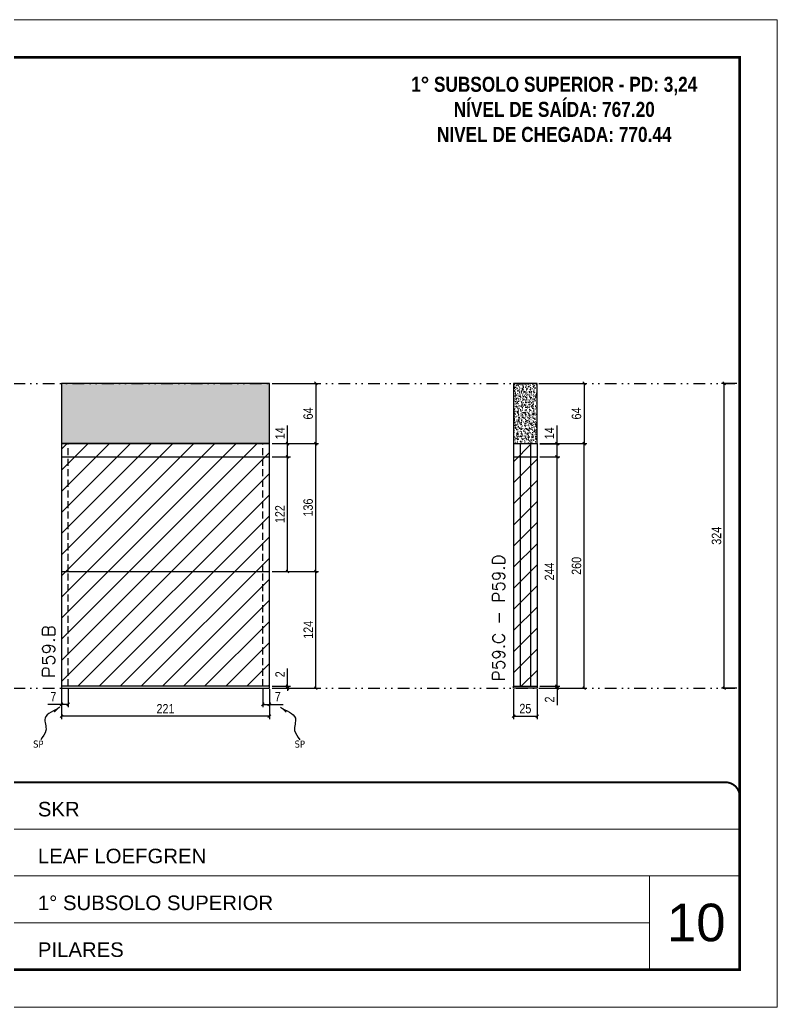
# Model space of a CAD drawing. Extents: x 14400 to 27878, y -21631 to 6985.
# Drawn here: x 16691 to 17497, y 3638 to 4688 of the extents above; entities that cross this region are included whole.
import ezdxf

# ---------------------------------------------------------------- set-up
doc = ezdxf.new("R2010")
doc.units = 0
for name, pattern in [('CONTINUO', [0]), ('DASHED', [0.75, 0.5, -0.25]), ('DIVIDE2', [0.625, 0.25, -0.125, 0, -0.125, 0, -0.125]), ('HIDDEN', [0.375, 0.25, -0.125])]:
    doc.linetypes.add(name, pattern=pattern)
for name, color, linetype, lineweight in [('CARIMBO', 255, 'Continuous', 9), ('Folhas', 255, 'Continuous', 9), ('Hachura', 251, 'Continuous', 9), ('SARRAFO DE PRESSAO', 251, 'DASHED', 9), ('Texto Seção', 7, 'Continuous', 15)]:
    doc.layers.add(name, color=color, linetype=linetype, lineweight=lineweight)
for name, color, linetype in [('COTA', 241, 'Continuous'), ('NOMENCLATURA', 7, 'Continuous'), ('Nível', 160, 'Continuous'), ('Painéis', 200, 'Continuous'), ('SARR_2.2x7', 40, 'Continuous'), ('Sarrafo de Pressão', 42, 'HIDDEN'), ('texto', 7, 'Continuous')]:
    doc.layers.add(name, color=color, linetype=linetype)
doc.styles.add('ARIAL', font='arial.ttf')
doc.styles.add('COTA TECNICA', font='techl___.ttf', dxfattribs={"height": 10})
doc.styles.add('COTA TECNICA-50', font='techl___.ttf', dxfattribs={"height": 10})
doc.styles.add('REGUA-120', font='ROMANS.shx', dxfattribs={"height": 15})
doc.styles.add('ROMANC', font='techb___.ttf', dxfattribs={"height": 2.5})
doc.styles.get("Standard").update_dxf_attribs({"font": 'arial.ttf'})
doc.dimstyles.new('COTA PAINEL-50', dxfattribs={"dimtxt": 10, "dimasz": 3, "dimexe": 3, "dimexo": 3, "dimgap": 3, "dimtad": 1, "dimdec": 1, "dimzin": 12, "dimdsep": 46, "dimtxsty": 'COTA TECNICA-50', "dimblk1": 'OBLIQUE', "dimblk2": 'OBLIQUE', "dimsah": 1, "dimcen": 0.9, "dimclrd": 4, "dimclre": 4, "dimclrt": 240, "dimadec": 1, "dimazin": 3, "dimtfac": 1, "dimtdec": 1, "dimtmove": 0, "dimatfit": 3, "dimfxl": 1, "dimtolj": 1, "dimtzin": 12, "dimarcsym": 0})
doc.dimstyles.new('PAINEL', dxfattribs={"dimtxt": 10, "dimasz": 3, "dimexe": 3, "dimexo": 3, "dimgap": 3, "dimtad": 1, "dimdec": 1, "dimzin": 12, "dimdsep": 46, "dimtxsty": 'COTA TECNICA', "dimblk1": 'OBLIQUE', "dimblk2": 'OBLIQUE', "dimsah": 1, "dimcen": 0.9, "dimclrd": 4, "dimclre": 4, "dimclrt": 240, "dimadec": 1, "dimazin": 3, "dimtfac": 1, "dimtdec": 1, "dimtmove": 0, "dimatfit": 3, "dimfxl": 1, "dimtolj": 1, "dimtzin": 12, "dimarcsym": 0})
doc.dimstyles.get("Standard").update_dxf_attribs({"dimtxt": 0.18, "dimasz": 0.18, "dimexe": 0.18, "dimexo": 0.0625, "dimgap": 0.09, "dimtad": 0, "dimtih": 1, "dimtoh": 1, "dimdec": 4, "dimzin": 0, "dimdsep": 46, "dimtxsty": 'Standard', "dimcen": 0.09, "dimadec": 0, "dimazin": 0, "dimtfac": 1, "dimtdec": 4, "dimtofl": 0, "dimtmove": 0, "dimatfit": 3, "dimfxl": 1, "dimtolj": 1, "dimtzin": 0, "dimarcsym": 0})

# ---------------------------------------------------------------- blocks, each defined once
blk = doc.blocks.new('9999999999')
at = {"color": 30, "linetype": 'CONTINUO'}
for p, q in [((98564.6, 34379.6), (99584, 34379.6)), ((98564.6, 34329.8), (99488, 34329.8)), ((99584, 34329.8), (99488, 34329.8)), ((99488, 34329.8), (99488, 34230.2)), ((98564.6, 34280), (99488, 34280))]:
    blk.add_line(p, q, dxfattribs=at)
at = {"color": 30, "linetype": 'CONTINUO', "const_width": 2}
blk.add_lwpolyline([(99584, 34230.2), (99584, 34414.4, 0.414214), (99569, 34429.4), (98229, 34429.4, 0.414214), (98214, 34414.4), (98214, 34245.2, 0.414214), (98229, 34230.2), (99584, 34230.2)], format="xyb", dxfattribs=at)
at = {"layer": 'Folhas'}
blk.add_lwpolyline([(98139, 34190.2), (99624, 34190.2), (99624, 35240.2), (98139, 35240.2)], close=True, dxfattribs=at)
at = {"layer": 'Folhas', "color": 30, "const_width": 3}
blk.add_lwpolyline([(98214, 34230.2), (99584, 34230.2), (99584, 35200.2), (98214, 35200.2)], close=True, dxfattribs=at)
at = {"color": 7, "linetype": 'Continuous', "ltscale": 5, "style": 'ARIAL'}
for s, height, p in [('SKR', 15.48, (98837.7, 34393.1)), ('LEAF LOEFGREN', 15.483, (98837.7, 34343.3)), ('1° SUBSOLO SUPERIOR', 15.483, (98837.7, 34293.5)), ('PILARES', 15.48, (98837.7, 34243.7))]:
    blk.add_text(s, height=height, dxfattribs=at).set_placement(p)
blk = doc.blocks.new('_Oblique')
at = {"color": 0, "linetype": 'ByBlock', "lineweight": -2}
blk.add_line((-0.5, -0.5), (0.5, 0.5), dxfattribs=at)
blk = doc.blocks.new('*D2464')
at = {"layer": 'COTA', "color": 4, "lineweight": -2, "transparency": 16777216}
for p, q in [((17216.6, 3975.9), (17216.6, 3944)), ((17241.6, 3975.9), (17241.6, 3944)), ((17216.6, 3947), (17241.6, 3947))]:
    blk.add_line(p, q, dxfattribs=at)
at = {"layer": 'Defpoints', "color": 0, "transparency": 16777216}
for p in [(17216.6, 3978.9), (17241.6, 3978.9), (17241.6, 3947)]:
    blk.add_point(p, dxfattribs=at)
at = {"layer": 'COTA', "color": 4, "lineweight": -2, "transparency": 16777216, "xscale": 3, "yscale": 3, "zscale": 3, "rotation": 180}
blk.add_blockref('_Oblique', (17216.6, 3947), dxfattribs=at)
at = {"layer": 'COTA', "color": 4, "lineweight": -2, "transparency": 16777216, "xscale": 3, "yscale": 3, "zscale": 3}
blk.add_blockref('_Oblique', (17241.6, 3947), dxfattribs=at)
at = {"layer": 'COTA', "color": 240, "transparency": 16777216, "insert": (17229.1, 3955.1), "char_height": 10, "attachment_point": 5, "style": 'COTA TECNICA'}
blk.add_mtext('\\A1;25', dxfattribs=at)
blk = doc.blocks.new('*D2465')
at = {"layer": 'COTA', "color": 4, "lineweight": -2, "transparency": 16777216}
for p, q in [((17262.8, 3978.9), (17262.8, 3981.9)), ((17244.6, 3978.9), (17265.8, 3978.9)), ((17244.6, 3976.9), (17265.8, 3976.9)), ((17262.8, 3978.9), (17262.8, 3976.9)), ((17262.8, 3976.9), (17262.8, 3958.7))]:
    blk.add_line(p, q, dxfattribs=at)
at = {"layer": 'Defpoints', "color": 0, "transparency": 16777216}
for p in [(17241.6, 3978.9), (17241.6, 3976.9), (17262.8, 3978.9)]:
    blk.add_point(p, dxfattribs=at)
at = {"layer": 'COTA', "color": 4, "lineweight": -2, "transparency": 16777216, "xscale": 3, "yscale": 3, "zscale": 3}
for p, rotation in [((17262.8, 3978.9), 270), ((17262.8, 3976.9), 90)]:
    blk.add_blockref('_Oblique', p, dxfattribs=dict(at, rotation=rotation))
at = {"layer": 'COTA', "color": 240, "transparency": 16777216, "insert": (17254.8, 3964.8), "char_height": 10, "attachment_point": 5, "rotation": 90, "style": 'COTA TECNICA-50'}
blk.add_mtext('\\A1;2', dxfattribs=at)
blk = doc.blocks.new('*D2466')
at = {"layer": 'COTA', "color": 4, "lineweight": -2, "transparency": 16777216}
for p, q in [((17244.6, 4236.9), (17294.6, 4236.9)), ((17291.6, 3976.9), (17291.6, 4236.9)), ((17244.6, 3976.9), (17294.6, 3976.9))]:
    blk.add_line(p, q, dxfattribs=at)
at = {"layer": 'Defpoints', "color": 0, "transparency": 16777216}
for p in [(17241.6, 4236.9), (17291.6, 4236.9), (17241.6, 3976.9)]:
    blk.add_point(p, dxfattribs=at)
at = {"layer": 'COTA', "color": 4, "lineweight": -2, "transparency": 16777216, "xscale": 3, "yscale": 3, "zscale": 3}
for p, rotation in [((17291.6, 4236.9), 90), ((17291.6, 3976.9), 270)]:
    blk.add_blockref('_Oblique', p, dxfattribs=dict(at, rotation=rotation))
at = {"layer": 'COTA', "color": 240, "transparency": 16777216, "insert": (17283.5, 4106.9), "char_height": 10, "attachment_point": 5, "rotation": 90, "style": 'COTA TECNICA-50'}
blk.add_mtext('\\A1;260', dxfattribs=at)
blk = doc.blocks.new('*D2467')
at = {"layer": 'COTA', "color": 4, "lineweight": -2, "transparency": 16777216}
for p, q in [((16735.9, 3975.9), (16735.9, 3944)), ((16956.9, 3975.9), (16956.9, 3944)), ((16956.9, 3947), (16735.9, 3947))]:
    blk.add_line(p, q, dxfattribs=at)
at = {"layer": 'Defpoints', "color": 0, "transparency": 16777216}
for p in [(16735.9, 3978.9), (16956.9, 3978.9), (16735.9, 3947)]:
    blk.add_point(p, dxfattribs=at)
at = {"layer": 'COTA', "color": 4, "lineweight": -2, "transparency": 16777216, "xscale": 3, "yscale": 3, "zscale": 3, "rotation": 180}
blk.add_blockref('_Oblique', (16735.9, 3947), dxfattribs=at)
at = {"layer": 'COTA', "color": 4, "lineweight": -2, "transparency": 16777216, "xscale": 3, "yscale": 3, "zscale": 3}
blk.add_blockref('_Oblique', (16956.9, 3947), dxfattribs=at)
at = {"layer": 'COTA', "color": 240, "transparency": 16777216, "insert": (16846.4, 3955), "char_height": 10, "attachment_point": 5, "style": 'COTA TECNICA'}
blk.add_mtext('\\A1;221', dxfattribs=at)
blk = doc.blocks.new('*D2468')
at = {"layer": 'COTA', "color": 4, "lineweight": -2, "transparency": 16777216}
for p, q in [((16949.9, 3975.9), (16949.9, 3956.6)), ((16956.9, 3973.9), (16956.9, 3956.6)), ((16949.9, 3959.6), (16956.9, 3959.6)), ((16956.9, 3959.6), (16971.7, 3959.6))]:
    blk.add_line(p, q, dxfattribs=at)
at = {"layer": 'Defpoints', "color": 0, "transparency": 16777216}
for p in [(16949.9, 3978.9), (16956.9, 3976.9), (16956.9, 3959.6)]:
    blk.add_point(p, dxfattribs=at)
at = {"layer": 'COTA', "color": 4, "lineweight": -2, "transparency": 16777216, "xscale": 3, "yscale": 3, "zscale": 3, "rotation": 180}
blk.add_blockref('_Oblique', (16949.9, 3959.6), dxfattribs=at)
at = {"layer": 'COTA', "color": 4, "lineweight": -2, "transparency": 16777216, "xscale": 3, "yscale": 3, "zscale": 3}
blk.add_blockref('_Oblique', (16956.9, 3959.6), dxfattribs=at)
at = {"layer": 'COTA', "color": 240, "transparency": 16777216, "insert": (16965.8, 3967.7), "char_height": 10, "attachment_point": 5, "style": 'COTA TECNICA-50'}
blk.add_mtext('\\A1;7', dxfattribs=at)
blk = doc.blocks.new('*D2469')
at = {"layer": 'COTA', "color": 4, "lineweight": -2, "transparency": 16777216}
for p, q in [((16735.9, 3973.9), (16735.9, 3956.6)), ((16742.9, 3975.9), (16742.9, 3956.6)), ((16735.9, 3959.6), (16721.2, 3959.6)), ((16742.9, 3959.6), (16735.9, 3959.6))]:
    blk.add_line(p, q, dxfattribs=at)
at = {"layer": 'Defpoints', "color": 0, "transparency": 16777216}
for p in [(16735.9, 3976.9), (16742.9, 3978.9), (16735.9, 3959.6)]:
    blk.add_point(p, dxfattribs=at)
at = {"layer": 'COTA', "color": 4, "lineweight": -2, "transparency": 16777216, "xscale": 3, "yscale": 3, "zscale": 3, "rotation": 180}
blk.add_blockref('_Oblique', (16735.9, 3959.6), dxfattribs=at)
at = {"layer": 'COTA', "color": 4, "lineweight": -2, "transparency": 16777216, "xscale": 3, "yscale": 3, "zscale": 3}
blk.add_blockref('_Oblique', (16742.9, 3959.6), dxfattribs=at)
at = {"layer": 'COTA', "color": 240, "transparency": 16777216, "insert": (16727.1, 3967.7), "char_height": 10, "attachment_point": 5, "style": 'COTA TECNICA-50'}
blk.add_mtext('\\A1;7', dxfattribs=at)
blk = doc.blocks.new('*D2470')
at = {"layer": 'COTA', "color": 4, "lineweight": -2, "transparency": 16777216}
for p, q in [((16976.2, 3978.9), (16976.2, 3997.7)), ((16959.9, 3978.9), (16979.2, 3978.9)), ((16959.9, 3976.9), (16979.2, 3976.9)), ((16976.2, 3976.9), (16976.2, 3978.9)), ((16976.2, 3976.9), (16976.2, 3973.9))]:
    blk.add_line(p, q, dxfattribs=at)
at = {"layer": 'Defpoints', "color": 0, "transparency": 16777216}
for p in [(16956.9, 3978.9), (16956.9, 3976.9), (16976.2, 3976.9)]:
    blk.add_point(p, dxfattribs=at)
at = {"layer": 'COTA', "color": 4, "lineweight": -2, "transparency": 16777216, "xscale": 3, "yscale": 3, "zscale": 3}
for p, rotation in [((16976.2, 3978.9), 270), ((16976.2, 3976.9), 90)]:
    blk.add_blockref('_Oblique', p, dxfattribs=dict(at, rotation=rotation))
at = {"layer": 'COTA', "color": 240, "transparency": 16777216, "insert": (16968.2, 3991.6), "char_height": 10, "attachment_point": 5, "rotation": 90, "style": 'COTA TECNICA-50'}
blk.add_mtext('\\A1;2', dxfattribs=at)
blk = doc.blocks.new('*D2471')
at = {"layer": 'COTA', "color": 4, "lineweight": -2, "transparency": 16777216}
for p, q in [((16959.9, 4236.9), (17009.3, 4236.9)), ((17006.3, 4100.9), (17006.3, 4236.9)), ((16959.9, 4100.9), (17009.3, 4100.9))]:
    blk.add_line(p, q, dxfattribs=at)
at = {"layer": 'Defpoints', "color": 0, "transparency": 16777216}
for p in [(16956.9, 4236.9), (17006.3, 4236.9), (16956.9, 4100.9)]:
    blk.add_point(p, dxfattribs=at)
at = {"layer": 'COTA', "color": 4, "lineweight": -2, "transparency": 16777216, "xscale": 3, "yscale": 3, "zscale": 3}
for p, rotation in [((17006.3, 4236.9), 90), ((17006.3, 4100.9), 270)]:
    blk.add_blockref('_Oblique', p, dxfattribs=dict(at, rotation=rotation))
at = {"layer": 'COTA', "color": 240, "transparency": 16777216, "insert": (16998.1, 4168.9), "char_height": 10, "attachment_point": 5, "rotation": 90, "style": 'COTA TECNICA-50'}
blk.add_mtext('\\A1;136', dxfattribs=at)
blk = doc.blocks.new('*D2474')
at = {"layer": 'COTA', "color": 4, "linetype": 'ByBlock', "lineweight": -2, "transparency": 16777216}
for p, q in [((16959.9, 4100.9), (17009.3, 4100.9)), ((17006.3, 3976.9), (17006.3, 4100.9)), ((16959.9, 3976.9), (17009.3, 3976.9))]:
    blk.add_line(p, q, dxfattribs=at)
at = {"layer": 'Defpoints', "color": 0, "linetype": 'ByBlock', "transparency": 16777216}
for p in [(16956.9, 4100.9), (17006.3, 4100.9), (16956.9, 3976.9)]:
    blk.add_point(p, dxfattribs=at)
at = {"layer": 'COTA', "color": 4, "linetype": 'ByBlock', "lineweight": -2, "transparency": 16777216, "xscale": 3, "yscale": 3, "zscale": 3}
for p, rotation in [((17006.3, 4100.9), 90), ((17006.3, 3976.9), 270)]:
    blk.add_blockref('_Oblique', p, dxfattribs=dict(at, rotation=rotation))
at = {"layer": 'COTA', "color": 240, "linetype": 'ByBlock', "transparency": 16777216, "insert": (16998.2, 4038.9), "char_height": 10, "attachment_point": 5, "rotation": 90, "style": 'COTA TECNICA'}
blk.add_mtext('\\A1;124', dxfattribs=at)
blk = doc.blocks.new('*D2475')
at = {"layer": 'COTA', "color": 4, "linetype": 'ByBlock', "lineweight": -2, "transparency": 16777216}
for p, q in [((16959.9, 4100.9), (17009.3, 4100.9)), ((17006.3, 3976.9), (17006.3, 4100.9)), ((16959.9, 3976.9), (17009.3, 3976.9))]:
    blk.add_line(p, q, dxfattribs=at)
at = {"layer": 'Defpoints', "color": 0, "linetype": 'ByBlock', "transparency": 16777216}
for p in [(16956.9, 4100.9), (17006.3, 4100.9), (16956.9, 3976.9)]:
    blk.add_point(p, dxfattribs=at)
at = {"layer": 'COTA', "color": 4, "linetype": 'ByBlock', "lineweight": -2, "transparency": 16777216, "xscale": 3, "yscale": 3, "zscale": 3}
for p, rotation in [((17006.3, 4100.9), 90), ((17006.3, 3976.9), 270)]:
    blk.add_blockref('_Oblique', p, dxfattribs=dict(at, rotation=rotation))
at = {"layer": 'COTA', "color": 240, "linetype": 'ByBlock', "transparency": 16777216, "insert": (16998.2, 4038.9), "char_height": 10, "attachment_point": 5, "rotation": 90, "style": 'COTA TECNICA'}
blk.add_mtext('\\A1;124', dxfattribs=at)
blk = doc.blocks.new('*D2476')
at = {"layer": 'COTA', "color": 4, "lineweight": -2, "transparency": 16777216}
for p, q in [((16959.9, 4300.9), (17009.3, 4300.9)), ((17006.3, 4300.9), (17006.3, 4236.9)), ((16959.9, 4236.9), (17009.3, 4236.9))]:
    blk.add_line(p, q, dxfattribs=at)
at = {"layer": 'Defpoints', "color": 0, "transparency": 16777216}
for p in [(16956.9, 4300.9), (16956.9, 4236.9), (17006.3, 4236.9)]:
    blk.add_point(p, dxfattribs=at)
at = {"layer": 'COTA', "color": 4, "lineweight": -2, "transparency": 16777216, "xscale": 3, "yscale": 3, "zscale": 3}
for p, rotation in [((17006.3, 4300.9), 90), ((17006.3, 4236.9), 270)]:
    blk.add_blockref('_Oblique', p, dxfattribs=dict(at, rotation=rotation))
at = {"layer": 'COTA', "color": 240, "transparency": 16777216, "insert": (16998.2, 4268.9), "char_height": 10, "attachment_point": 5, "rotation": 90, "style": 'COTA TECNICA'}
blk.add_mtext('\\A1;64', dxfattribs=at)
blk = doc.blocks.new('*D2477')
at = {"layer": 'COTA', "color": 4, "lineweight": -2, "transparency": 16777216}
for p, q in [((17244.6, 4300.9), (17294.6, 4300.9)), ((17291.6, 4300.9), (17291.6, 4236.9)), ((17244.6, 4236.9), (17294.6, 4236.9))]:
    blk.add_line(p, q, dxfattribs=at)
at = {"layer": 'Defpoints', "color": 0, "transparency": 16777216}
for p in [(17241.6, 4300.9), (17241.6, 4236.9), (17291.6, 4236.9)]:
    blk.add_point(p, dxfattribs=at)
at = {"layer": 'COTA', "color": 4, "lineweight": -2, "transparency": 16777216, "xscale": 3, "yscale": 3, "zscale": 3}
for p, rotation in [((17291.6, 4300.9), 90), ((17291.6, 4236.9), 270)]:
    blk.add_blockref('_Oblique', p, dxfattribs=dict(at, rotation=rotation))
at = {"layer": 'COTA', "color": 240, "transparency": 16777216, "insert": (17283.5, 4268.9), "char_height": 10, "attachment_point": 5, "rotation": 90, "style": 'COTA TECNICA'}
blk.add_mtext('\\A1;64', dxfattribs=at)
blk = doc.blocks.new('*D4548')
at = {"layer": 'COTA', "color": 4, "lineweight": -2, "transparency": 16777216}
for p, q in [((17454, 4300.9), (17437.6, 4300.9)), ((17440.6, 3976.9), (17440.6, 4300.9)), ((17454, 3976.9), (17437.6, 3976.9))]:
    blk.add_line(p, q, dxfattribs=at)
at = {"layer": 'Defpoints', "color": 0, "transparency": 16777216}
for p in [(17440.6, 4300.9), (17457, 4300.9), (17457, 3976.9)]:
    blk.add_point(p, dxfattribs=at)
at = {"layer": 'COTA', "color": 4, "lineweight": -2, "transparency": 16777216, "xscale": 3, "yscale": 3, "zscale": 3}
for p, rotation in [((17440.6, 4300.9), 90), ((17440.6, 3976.9), 270)]:
    blk.add_blockref('_Oblique', p, dxfattribs=dict(at, rotation=rotation))
at = {"layer": 'COTA', "color": 240, "transparency": 16777216, "insert": (17432.4, 4138.9), "char_height": 10, "attachment_point": 5, "rotation": 90, "style": 'COTA TECNICA'}
blk.add_mtext('\\A1;324', dxfattribs=at)
blk = doc.blocks.new('*D4550')
at = {"layer": 'COTA', "color": 4, "lineweight": -2, "transparency": 16777216}
for p, q in [((16959.9, 4222.9), (16979.2, 4222.9)), ((16976.2, 4100.9), (16976.2, 4222.9)), ((16959.9, 4100.9), (16979.2, 4100.9))]:
    blk.add_line(p, q, dxfattribs=at)
at = {"layer": 'Defpoints', "color": 0, "transparency": 16777216}
for p in [(16956.9, 4222.9), (16976.2, 4222.9), (16956.9, 4100.9)]:
    blk.add_point(p, dxfattribs=at)
at = {"layer": 'COTA', "color": 4, "lineweight": -2, "transparency": 16777216, "xscale": 3, "yscale": 3, "zscale": 3}
for p, rotation in [((16976.2, 4222.9), 90), ((16976.2, 4100.9), 270)]:
    blk.add_blockref('_Oblique', p, dxfattribs=dict(at, rotation=rotation))
at = {"layer": 'COTA', "color": 240, "transparency": 16777216, "insert": (16968.1, 4161.9), "char_height": 10, "attachment_point": 5, "rotation": 90, "style": 'COTA TECNICA'}
blk.add_mtext('\\A1;122', dxfattribs=at)
blk = doc.blocks.new('*D4551')
at = {"layer": 'COTA', "color": 4, "lineweight": -2, "transparency": 16777216}
for p, q in [((16976.2, 4236.9), (16976.2, 4256)), ((16959.9, 4236.9), (16979.2, 4236.9)), ((16976.2, 4222.9), (16976.2, 4236.9)), ((16959.9, 4222.9), (16979.2, 4222.9))]:
    blk.add_line(p, q, dxfattribs=at)
at = {"layer": 'Defpoints', "color": 0, "transparency": 16777216}
for p in [(16956.9, 4236.9), (16976.2, 4236.9), (16956.9, 4222.9)]:
    blk.add_point(p, dxfattribs=at)
at = {"layer": 'COTA', "color": 4, "lineweight": -2, "transparency": 16777216, "xscale": 3, "yscale": 3, "zscale": 3}
for p, rotation in [((16976.2, 4236.9), 90), ((16976.2, 4222.9), 270)]:
    blk.add_blockref('_Oblique', p, dxfattribs=dict(at, rotation=rotation))
at = {"layer": 'COTA', "color": 240, "transparency": 16777216, "insert": (16968.1, 4247.9), "char_height": 10, "attachment_point": 5, "rotation": 90, "style": 'COTA TECNICA'}
blk.add_mtext('\\A1;14', dxfattribs=at)
blk = doc.blocks.new('*D4552')
at = {"layer": 'COTA', "color": 4, "lineweight": -2, "transparency": 16777216}
for p, q in [((17244.6, 4222.9), (17265.8, 4222.9)), ((17262.8, 3978.9), (17262.8, 4222.9)), ((17244.6, 3978.9), (17265.8, 3978.9))]:
    blk.add_line(p, q, dxfattribs=at)
at = {"layer": 'Defpoints', "color": 0, "transparency": 16777216}
for p in [(17241.6, 4222.9), (17262.8, 4222.9), (17241.6, 3978.9)]:
    blk.add_point(p, dxfattribs=at)
at = {"layer": 'COTA', "color": 4, "lineweight": -2, "transparency": 16777216, "xscale": 3, "yscale": 3, "zscale": 3}
for p, rotation in [((17262.8, 4222.9), 90), ((17262.8, 3978.9), 270)]:
    blk.add_blockref('_Oblique', p, dxfattribs=dict(at, rotation=rotation))
at = {"layer": 'COTA', "color": 240, "transparency": 16777216, "insert": (17254.7, 4100.9), "char_height": 10, "attachment_point": 5, "rotation": 90, "style": 'COTA TECNICA'}
blk.add_mtext('\\A1;244', dxfattribs=at)
blk = doc.blocks.new('*D4553')
at = {"layer": 'COTA', "color": 4, "lineweight": -2, "transparency": 16777216}
for p, q in [((17262.8, 4236.8), (17262.8, 4256)), ((17244.6, 4236.8), (17265.8, 4236.8)), ((17262.8, 4222.9), (17262.8, 4236.8)), ((17244.6, 4222.9), (17265.8, 4222.9))]:
    blk.add_line(p, q, dxfattribs=at)
at = {"layer": 'Defpoints', "color": 0, "transparency": 16777216}
for p in [(17241.6, 4236.8), (17262.8, 4236.8), (17241.6, 4222.9)]:
    blk.add_point(p, dxfattribs=at)
at = {"layer": 'COTA', "color": 4, "lineweight": -2, "transparency": 16777216, "xscale": 3, "yscale": 3, "zscale": 3}
for p, rotation in [((17262.8, 4236.8), 90), ((17262.8, 4222.9), 270)]:
    blk.add_blockref('_Oblique', p, dxfattribs=dict(at, rotation=rotation))
at = {"layer": 'COTA', "color": 240, "transparency": 16777216, "insert": (17254.7, 4247.9), "char_height": 10, "attachment_point": 5, "rotation": 90, "style": 'COTA TECNICA'}
blk.add_mtext('\\A1;14', dxfattribs=at)

msp = doc.modelspace()

# ---------------------------------------------------------------- hatches: boundary and pattern name
at = {"layer": 'COTA'}
h = msp.add_hatch(dxfattribs=at)
h.set_pattern_fill('AR-CONC', color=256, scale=0.03)
h.set_pattern_definition([(50, (1598.5, -36), (5.4655401, -0.4781726), [0.5715, -6.2865]), (355, (1598.5, -36), (-1.0573026, 5.7317054), [0.4572, -5.0292175]), (100.451445, (1598.9555, -36.04), (4.4082374, 5.2535326), [0.4857003, -5.3427073]), (46.1842, (1598.5, -34.476), (8.1323712, -1.2612698), [0.85725, -9.42975]), (96.63556, (1599.178, -34.581), (7.122124, 7.4227837), [0.7285507, -8.0140682]), (351.18415, (1598.5, -34.476), (7.122124, 7.4227837), [0.685799, -7.543792]), (21, (1599.262, -34.857), (4.5484317, -3.067956), [0.5715, -6.2865]), (326, (1599.262, -34.857), (1.8540609, 5.525639), [0.4572, -5.0292]), (71.451445, (1599.641, -35.1127), (6.4024926, 2.457683), [0.4857003, -5.3426981]), (37.5, (1598.5, -36), (0.0926581, 2.53665117), [0, -4.96824, 0, -5.1054, 0, -5.04825]), (7.5, (1598.5, -36), (2.00458988, 3.00541724), [0, -2.91084, 0, -4.85394, 0, -1.92405]), (327.5, (1596.8007, -36), (4.06771786, -0.17186232), [0, -1.905, 0, -5.9436, 0, -7.8867]), (317.5, (1596.0387, -36), (4.44387544, 0.7627947), [0, -2.4765, 0, -3.94716, 0, -5.6007])])
h.paths.add_polyline_path([(16735.95, 4300.86), (16735.95, 4236.86), (16956.95, 4236.86), (16956.95, 4300.86)])
h = msp.add_hatch(dxfattribs=at)
h.set_pattern_fill('AR-CONC', color=256, scale=0.03)
h.set_pattern_definition([(50, (1598.5, -36), (5.4655401, -0.4781726), [0.5715, -6.2865]), (355, (1598.5, -36), (-1.0573026, 5.7317054), [0.4572, -5.0292175]), (100.451445, (1598.9555, -36.04), (4.4082374, 5.2535326), [0.4857003, -5.3427073]), (46.1842, (1598.5, -34.476), (8.1323712, -1.2612698), [0.85725, -9.42975]), (96.63556, (1599.178, -34.581), (7.122124, 7.4227837), [0.7285507, -8.0140682]), (351.18415, (1598.5, -34.476), (7.122124, 7.4227837), [0.685799, -7.543792]), (21, (1599.262, -34.857), (4.5484317, -3.067956), [0.5715, -6.2865]), (326, (1599.262, -34.857), (1.8540609, 5.525639), [0.4572, -5.0292]), (71.451445, (1599.641, -35.1127), (6.4024926, 2.457683), [0.4857003, -5.3426981]), (37.5, (1598.5, -36), (0.0926581, 2.53665117), [0, -4.96824, 0, -5.1054, 0, -5.04825]), (7.5, (1598.5, -36), (2.00458988, 3.00541724), [0, -2.91084, 0, -4.85394, 0, -1.92405]), (327.5, (1596.8007, -36), (4.06771786, -0.17186232), [0, -1.905, 0, -5.9436, 0, -7.8867]), (317.5, (1596.0387, -36), (4.44387544, 0.7627947), [0, -2.4765, 0, -3.94716, 0, -5.6007])])
h.paths.add_polyline_path([(17241.59, 4300.86), (17216.59, 4300.86), (17216.59, 4236.86), (17241.59, 4236.86)])
at = {"layer": 'Hachura'}
h = msp.add_hatch(dxfattribs=at)
h.set_pattern_fill('ANSI31', color=256, scale=5)
h.paths.add_polyline_path([(16481.09, 4288.86), (16294.09, 4288.86), (16294.09, 4236.86), (16260.09, 4236.86), (16260.09, 4222.86), (16481.09, 4222.86)])
h.paths.add_polyline_path([(16481.09, 4222.86), (16260.09, 4222.86), (16260.09, 4100.86), (16481.09, 4100.86)])
h.paths.add_polyline_path([(16481.09, 4100.86), (16260.09, 4100.86), (16260.09, 3978.86), (16481.09, 3978.86)])
h.paths.add_polyline_path([(16956.95, 4100.86), (16735.95, 4100.86), (16735.95, 3978.86), (16956.95, 3978.86)])
h.paths.add_polyline_path([(16956.95, 4222.86), (16735.95, 4222.86), (16735.95, 4100.86), (16956.95, 4100.86)])
h.paths.add_polyline_path([(16956.95, 4236.86), (16735.95, 4236.86), (16735.95, 4222.86), (16956.95, 4222.86)])
h.paths.add_polyline_path([(17241.59, 4236.86), (17216.59, 4236.86), (17216.59, 4222.86), (17241.59, 4222.86)])
h.paths.add_polyline_path([(17241.59, 4222.86), (17216.59, 4222.86), (17216.59, 3978.86), (17241.59, 3978.86)])

# ---------------------------------------------------------------- linework, layer by layer
at = {"layer": 'COTA'}
for points in [[(16735.95, 4236.86), (16956.95, 4236.86), (16956.95, 4300.86), (16735.95, 4300.86)], [(17216.59, 4236.86), (17241.59, 4236.86), (17241.59, 4300.86), (17216.59, 4300.86)]]:
    msp.add_lwpolyline(points, close=True, dxfattribs=at)
at = {"layer": 'Nível', "color": 4, "linetype": 'DIVIDE2', "ltscale": 50}
for p, q in [((16086.97, 4300.86), (17456.97, 4300.86)), ((16086.97, 3976.86), (17456.97, 3976.86))]:
    msp.add_line(p, q, dxfattribs=at)
at = {"layer": 'Painéis'}
for p, q in [((16735.95, 4236.86), (16735.95, 3978.86)), ((16956.95, 4236.86), (16735.95, 4236.86)), ((16956.95, 3978.86), (16956.95, 4236.86)), ((17216.59, 4236.86), (17241.59, 4236.86)), ((17216.59, 4236.84), (17216.59, 3978.86)), ((17241.59, 4236.84), (17241.59, 3978.86)), ((16735.95, 4222.86), (16956.95, 4222.86)), ((17216.59, 4222.86), (17241.59, 4222.86)), ((16735.95, 4100.86), (16956.95, 4100.86)), ((17216.59, 3978.86), (17241.59, 3978.86)), ((17216.59, 3978.86), (17241.59, 3978.86)), ((17216.59, 3976.86), (17216.59, 3978.86)), ((17241.59, 3976.86), (17216.59, 3976.86)), ((17241.59, 3978.86), (17241.59, 3976.86))]:
    msp.add_line(p, q, dxfattribs=at)
msp.add_lwpolyline([(16956.95, 3978.86), (16735.95, 3978.86), (16735.95, 3976.86), (16956.95, 3976.86)], close=True, dxfattribs=at)
at = {"layer": 'SARR_2.2x7'}
for p, q in [((17223.59, 4236.86), (17223.59, 3978.86)), ((17234.59, 4236.86), (17234.59, 3978.86))]:
    msp.add_line(p, q, dxfattribs=at)
at = {"layer": 'Sarrafo de Pressão', "ltscale": 30}
for p, q in [((16742.95, 4100.86), (16742.95, 4236.86)), ((16949.95, 4100.86), (16949.95, 4236.86)), ((16742.95, 3978.86), (16742.95, 4100.86)), ((16949.95, 3978.86), (16949.95, 4100.86))]:
    msp.add_line(p, q, dxfattribs=at)

# ---------------------------------------------------------------- block references
at = {"layer": 'SARRAFO DE PRESSAO', "color": 6, "linetype": 'ByBlock'}
msp.add_blockref('9999999999', (-82127.01, -30552.63), dxfattribs=at)

# ---------------------------------------------------------------- texts
at = {"layer": 'CARIMBO', "style": 'ARIAL'}
msp.add_text('10', height=40, dxfattribs=at).set_placement((17379.83, 3707.72))
at = {"layer": 'NOMENCLATURA', "color": 2, "insert": (17259.81, 4653.64), "char_height": 16, "attachment_point": 2, "style": 'ROMANC'}
msp.add_mtext_dynamic_manual_height_columns('\\P1° SUBSOLO SUPERIOR - PD: 3,24\\PNÍVEL DE SAÍDA: 767.20\\PNIVEL DE CHEGADA: 770.44', width=432.3511, gutter_width=1, heights=[0], dxfattribs=at)
at = {"layer": 'texto', "color": 0, "char_height": 7.5, "attachment_point": 5}
for insert in [(16711.17, 3917.37), (16989.2, 3917.37)]:
    msp.add_mtext('{\\fTahoma|b0|i0|c0|p34;\\C4;SP}', dxfattribs=dict(at, insert=insert))
at = {"layer": 'Texto Seção', "style": 'REGUA-120', "width": 1.1}
msp.add_text('P59.B', height=13, rotation=90, dxfattribs=at).set_placement((16728.7, 3987.62))
at = {"layer": 'Texto Seção', "insert": (17207.14, 3984.27), "char_height": 13, "width": 370.6998, "attachment_point": 7, "rotation": 90, "style": 'REGUA-120'}
msp.add_mtext('P59.C - P59.D', dxfattribs=at)

# ---------------------------------------------------------------- dimensions: what is measured, and where the dimension line sits
at = {"layer": 'COTA'}
for base, p1, p2, angle, dimstyle, picture, middle in [((17006.32, 4236.86), (16956.95, 4300.86), (16956.95, 4236.86), 90, 'PAINEL', '*D2476', (16998.21, 4268.86)), ((17291.58, 4236.86), (17241.59, 4300.86), (17241.59, 4236.86), 90, 'PAINEL', '*D2477', (17283.48, 4268.86)), ((17440.63, 4300.86), (17456.97, 3976.86), (17456.97, 4300.86), 90, 'PAINEL', '*D4548', (17432.41, 4138.86)), ((16976.21, 4236.86), (16956.95, 4222.86), (16956.95, 4236.86), 90, 'PAINEL', '*D4551', (16968.13, 4247.92)), ((17262.79, 4236.84), (17241.59, 4222.86), (17241.59, 4236.84), 90, 'PAINEL', '*D4553', (17254.71, 4247.89)), ((17006.32, 4236.86), (16956.95, 4100.86), (16956.95, 4236.86), 90, 'COTA PAINEL-50', '*D2471', (16998.1, 4168.86)), ((17291.58, 4236.86), (17241.59, 3976.86), (17241.59, 4236.86), 90, 'COTA PAINEL-50', '*D2466', (17283.48, 4106.86)), ((16976.21, 4222.86), (16956.95, 4100.86), (16956.95, 4222.86), 90, 'PAINEL', '*D4550', (16968.15, 4161.86)), ((17262.79, 4222.86), (17241.59, 3978.86), (17241.59, 4222.86), 90, 'PAINEL', '*D4552', (17254.71, 4100.86)), ((16735.95, 3959.62), (16742.95, 3978.86), (16735.95, 3976.86), 180, 'COTA PAINEL-50', '*D2469', (16727.08, 3967.69))]:
    dim = msp.add_linear_dim(base=base, p1=p1, p2=p2, angle=angle, dimstyle=dimstyle, dxfattribs=at)
    dim.commit()
    dim.dimension.update_dxf_attribs({"geometry": picture, "text_midpoint": middle})
at = {"layer": 'COTA', "linetype": 'ByBlock'}
for picture in ['*D2474', '*D2475']:
    dim = msp.add_aligned_dim(p1=(16956.95, 3976.86), p2=(16956.95, 4100.86), distance=-49.37, dimstyle='PAINEL', dxfattribs=at)
    dim.commit()
    dim.dimension.update_dxf_attribs({"geometry": picture, "text_midpoint": (16998.24, 4038.86)})
at = {"layer": 'COTA'}
for base, p1, p2, picture, middle in [((16976.21, 3976.86), (16956.95, 3978.86), (16956.95, 3976.86), '*D2470', (16976.21, 3991.61)), ((17262.79, 3978.86), (17241.59, 3976.86), (17241.59, 3978.86), '*D2465', (17262.79, 3964.8))]:
    dim = msp.add_linear_dim(base=base, p1=p1, p2=p2, angle=90, dimstyle='COTA PAINEL-50', dxfattribs=at)
    dim.commit()
    dim.dimension.update_dxf_attribs({"geometry": picture, "text_midpoint": middle, "dimtype": 160})
dim = msp.add_linear_dim(base=(16735.95, 3946.97), p1=(16956.95, 3978.86), p2=(16735.95, 3978.86), angle=180, dimstyle='PAINEL', override={"dimarcsym": 2}, dxfattribs=at)
dim.commit()
dim.dimension.update_dxf_attribs({"geometry": '*D2467', "text_midpoint": (16846.45, 3955.02)})
dim = msp.add_linear_dim(base=(16956.95, 3959.62), p1=(16949.95, 3978.86), p2=(16956.95, 3976.86), dimstyle='COTA PAINEL-50', dxfattribs=at)
dim.commit()
dim.dimension.update_dxf_attribs({"geometry": '*D2468', "text_midpoint": (16965.81, 3967.69)})
dim = msp.add_linear_dim(base=(17241.59, 3946.97), p1=(17216.59, 3978.86), p2=(17241.59, 3978.86), dimstyle='PAINEL', override={"dimarcsym": 2}, dxfattribs=at)
dim.commit()
dim.dimension.update_dxf_attribs({"geometry": '*D2464', "text_midpoint": (17229.09, 3955.08)})

# ---------------------------------------------------------------- leaders
at = {"layer": 'COTA', "path_type": 1}
for points in [[(16734.12, 3956.68), (16718.33, 3944.84), (16719.26, 3931.84), (16713.71, 3922.06)], [(16968.78, 3956.68), (16984.56, 3944.84), (16983.64, 3931.84), (16989.19, 3922.06)]]:
    msp.add_leader(points, dimstyle='Standard', override={"dimasz": 8}, dxfattribs=at)

doc.saveas('drawing.dxf')
